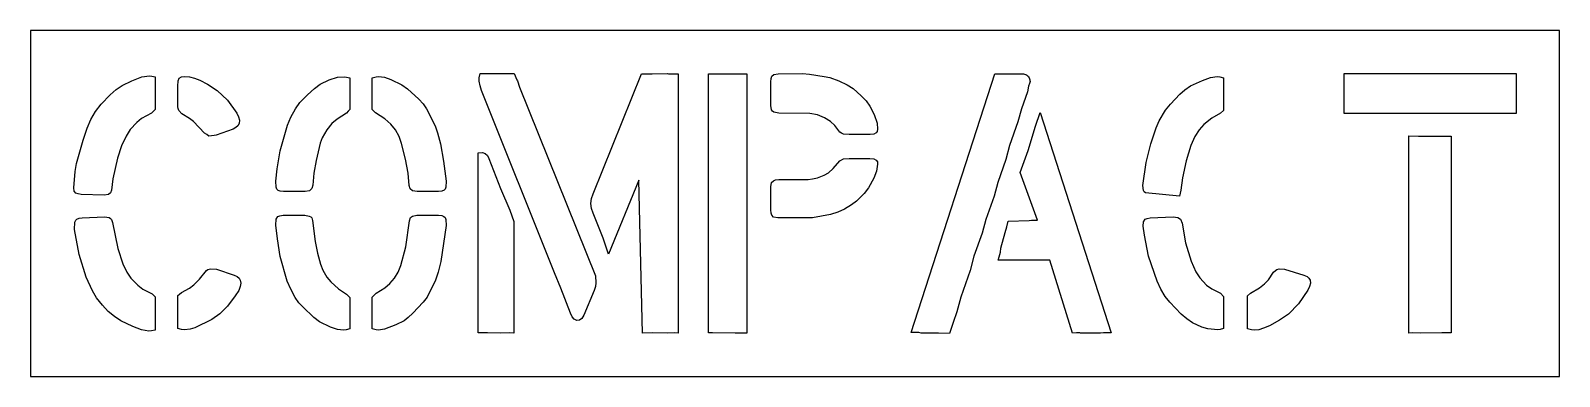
# Model space of a CAD drawing. Header units: inches. Extents: x 0 to 106, y 0 to 24.
import ezdxf

# ---------------------------------------------------------------- set-up
doc = ezdxf.new("R2010")
doc.units = ezdxf.units.IN
doc.header["$MEASUREMENT"] = 0
doc.layers.add('CUT', color=1, linetype='Continuous')

msp = doc.modelspace()

# ---------------------------------------------------------------- linework, layer by layer
at = {"layer": 'CUT'}
for points in [[(0, 0), (106, 0), (106, 24), (0, 24)], [(7.36, 17.61), (6.91, 17.14), (6.62, 16.68), (6.3, 16), (6.02, 15.15), (5.71, 13.7), (5.62, 12.93), (5.55, 12.74), (5.41, 12.63), (5.11, 12.58), (3.51, 12.63), (3.29, 12.66), (3.14, 12.71), (3.03, 12.85), (3, 13.09), (3.1, 14.23), (3.19, 14.77), (3.64, 16.4), (3.92, 17.23), (4.17, 17.83), (4.51, 18.39), (4.9, 18.9), (5.52, 19.55), (5.93, 19.91), (6.34, 20.19), (7.01, 20.52), (7.71, 20.78), (8.24, 20.86), (8.4, 20.84), (8.64, 20.78), (8.64, 18.53), (8.51, 18.38), (8.38, 18.26), (7.7, 17.89)], [(13.66, 19.16), (14.3, 18.27), (14.42, 18.01), (14.48, 17.78), (14.46, 17.56), (14.37, 17.38), (14.24, 17.27), (14.04, 17.16), (12.86, 16.75), (12.74, 16.72), (12.36, 16.68), (12.22, 16.78), (12.07, 16.87), (11.3, 17.69), (11.03, 17.9), (10.48, 18.23), (10.28, 18.45), (10.24, 18.59), (10.21, 18.7), (10.2, 18.77), (10.2, 20.15), (10.23, 20.52), (10.31, 20.69), (10.47, 20.78), (10.68, 20.81), (11.02, 20.78), (11.36, 20.7), (11.73, 20.55), (12.26, 20.27), (12.93, 19.84)], [(19.81, 14.99), (19.65, 14.1), (19.58, 13.27), (19.5, 13.03), (19.33, 12.89), (19.03, 12.84), (17.53, 12.84), (17.31, 12.86), (17.16, 12.91), (17.08, 12.99), (17.02, 13.13), (17, 13.54), (17.1, 14.4), (17.3, 15.66), (17.81, 17.44), (18.05, 17.99), (18.36, 18.56), (18.68, 19), (19.2, 19.54), (19.68, 19.99), (20.08, 20.27), (20.71, 20.58), (21.27, 20.77), (21.75, 20.8), (21.91, 20.77), (22.13, 20.71), (22.13, 18.52), (22.02, 18.4), (21.9, 18.27), (21.25, 17.86), (20.88, 17.54), (20.54, 17.11), (20.21, 16.55), (20.08, 16.18)], [(27.45, 18.58), (28.05, 17.38), (28.22, 16.91), (28.43, 16.13), (28.64, 14.93), (28.81, 13.55), (28.8, 13.13), (28.74, 12.99), (28.67, 12.92), (28.52, 12.86), (28.29, 12.84), (26.8, 12.84), (26.49, 12.88), (26.32, 13.02), (26.25, 13.26), (26.17, 14.1), (25.99, 15.08), (25.72, 16.17), (25.55, 16.64), (25.29, 17.12), (24.98, 17.51), (24.57, 17.87), (23.91, 18.28), (23.69, 18.52), (23.69, 20.71), (23.95, 20.78), (24.12, 20.81), (24.55, 20.76), (24.97, 20.61), (25.73, 20.24), (26.14, 19.95), (26.91, 19.23), (27.22, 18.91)], [(39.16, 6.98), (39.19, 6.49), (39.16, 6.24), (39.08, 5.96), (38.37, 4.26), (38.22, 4.03), (38.06, 3.91), (37.87, 3.89), (37.69, 3.97), (37.55, 4.13), (37.43, 4.39), (36.77, 6.12), (36.32, 7.2), (31.27, 19.83), (31.16, 20.16), (31.1, 20.49), (31.1, 20.71), (31.16, 21.01), (33.54, 21.01), (33.72, 20.57), (33.76, 20.51), (33.91, 20.08)], [(44.17, 21.01), (44.24, 21), (44.9, 21), (44.9, 3.01), (44.63, 3.02), (44.16, 3.01), (43.09, 3.02), (42.42, 3.01), (42.18, 13.61), (40.07, 8.49), (39.69, 9.59), (39, 11.33), (38.9, 11.66), (38.85, 12), (38.88, 12.34), (39, 12.66), (42.36, 20.99), (43.09, 20.99)], [(48.86, 3.01), (47.28, 3.02), (47.01, 3.02), (47.01, 21), (47.67, 20.99), (49.16, 21), (49.22, 20.99), (49.67, 21), (49.67, 3.01), (48.94, 3.01)], [(58.69, 16.99), (58.63, 16.9), (58.47, 16.82), (58.2, 16.79), (56.75, 16.78), (56.37, 16.81), (56.22, 16.87), (56.12, 16.95), (55.76, 17.42), (55.47, 17.69), (55.05, 17.95), (54.55, 18.16), (54.02, 18.25), (51.88, 18.26), (51.53, 18.33), (51.44, 18.4), (51.38, 18.5), (51.33, 18.81), (51.33, 20.45), (51.35, 20.68), (51.4, 20.83), (51.53, 20.95), (51.83, 21), (53.52, 21.01), (54.01, 20.98), (55.03, 20.82), (55.42, 20.74), (56.03, 20.52), (56.61, 20.24), (57.03, 19.97), (57.59, 19.48), (57.94, 19.12), (58.19, 18.75), (58.48, 18.17), (58.7, 17.57), (58.73, 17.15)], [(66.8, 12.5), (66.24, 10.9), (65.98, 9.94), (65.41, 8.34), (65.14, 7.34), (64.5, 5.5), (64.23, 4.49), (63.96, 3.75), (63.72, 2.99), (62.95, 3.01), (61.74, 3.01), (61.58, 3.04), (61.33, 3.04), (61.06, 3.04), (66.86, 21), (67.49, 20.99), (68.57, 21), (68.72, 20.99), (68.84, 20.99), (68.92, 20.98), (68.99, 20.95), (69.04, 20.92), (69.11, 20.88), (69.15, 20.83), (69.2, 20.79), (69.24, 20.72), (69.26, 20.66), (69.28, 20.59), (69.29, 20.53), (69.3, 20.46), (69.29, 20.4), (69.25, 20.32), (69.2, 20.14), (69.12, 19.75), (68.7, 18.57), (68.46, 17.67), (67.88, 16.02), (67.62, 15.06), (67.06, 13.46)], [(78.69, 18.47), (79.03, 18.9), (79.68, 19.59), (80.02, 19.88), (80.43, 20.16), (81.25, 20.54), (81.8, 20.75), (82.28, 20.81), (82.45, 20.78), (82.72, 20.72), (82.72, 18.45), (82.51, 18.26), (81.89, 17.92), (81.35, 17.49), (81.02, 17.12), (80.73, 16.66), (80.45, 16.02), (80.11, 14.97), (79.87, 13.78), (79.75, 12.93), (79.66, 12.5), (77.29, 12.75), (77.21, 12.8), (77.16, 12.9), (77.12, 13.25), (77.35, 14.85), (77.68, 16.15), (78.04, 17.24), (78.26, 17.74)], [(103, 20.5), (103, 18.93), (103, 18.25), (91.08, 18.25), (91.08, 18.52), (91.07, 18.98), (91.08, 20.34), (91.08, 21.01), (102.99, 21.01), (102.99, 20.57)], [(67.28, 8.89), (67.57, 9.99), (67.69, 10.38), (67.77, 10.77), (69.23, 10.83), (69.39, 10.85), (69.81, 10.85), (68.62, 14.16), (69.16, 15.67), (69.68, 17.37), (70, 18.31), (74.93, 3.02), (74.66, 3.03), (74.39, 3.03), (74.19, 3.01), (72.8, 3.01), (72.74, 3.02), (72.51, 3.02), (72.24, 3.01), (70.66, 8.06), (67.09, 8.06), (67.16, 8.31), (67.25, 8.62)], [(98.05, 16.68), (98.23, 16.68), (98.5, 16.68), (98.5, 3.02), (97.85, 3.02), (96.37, 3.01), (95.84, 3.02), (95.57, 3.01), (95.57, 16.69), (96.24, 16.68), (98, 16.68)], [(31.69, 3.02), (31.03, 3.02), (31.03, 15.51), (31.34, 15.53), (31.52, 15.47), (31.67, 15.33), (31.78, 15.12), (32.58, 13.04), (33.24, 11.53), (33.51, 10.75), (33.51, 3.01), (33.24, 3.02), (32.61, 3.01)], [(58.46, 13.75), (58.1, 13.09), (57.79, 12.7), (57.26, 12.17), (56.91, 11.9), (56.44, 11.61), (55.98, 11.41), (55.46, 11.24), (54.21, 11.01), (51.82, 11), (51.52, 11.06), (51.39, 11.18), (51.34, 11.33), (51.32, 11.56), (51.33, 13.15), (51.38, 13.45), (51.5, 13.58), (51.65, 13.64), (51.88, 13.66), (53.92, 13.67), (54.22, 13.71), (54.56, 13.79), (55.02, 13.96), (55.32, 14.13), (55.65, 14.42), (56.1, 14.97), (56.36, 15.1), (56.75, 15.13), (58.19, 15.13), (58.47, 15.1), (58.63, 15.01), (58.71, 14.89), (58.73, 14.73), (58.66, 14.25)], [(4.98, 4.95), (4.58, 5.46), (4.3, 5.93), (3.86, 6.88), (3.38, 8.45), (3.05, 10.19), (3.07, 10.71), (3.13, 10.85), (3.21, 10.92), (3.36, 10.98), (3.58, 11.01), (5.13, 11.07), (5.44, 11.02), (5.54, 10.97), (5.61, 10.89), (5.69, 10.69), (6.05, 8.87), (6.4, 7.82), (6.67, 7.24), (6.95, 6.83), (7.44, 6.33), (7.79, 6.06), (8.42, 5.74), (8.64, 5.53), (8.64, 3.22), (8.38, 3.17), (8.21, 3.15), (7.68, 3.24), (7.08, 3.47), (6.26, 3.85), (5.81, 4.16), (5.39, 4.51)], [(22.13, 3.3), (21.87, 3.23), (21.69, 3.21), (21.27, 3.25), (20.8, 3.43), (20.04, 3.8), (19.65, 4.1), (18.88, 4.82), (18.61, 5.11), (18.35, 5.48), (18.04, 6.05), (17.8, 6.6), (17.31, 8.33), (17.11, 9.54), (17.01, 10.5), (17.03, 10.91), (17.15, 11.09), (17.29, 11.15), (17.51, 11.18), (19.01, 11.18), (19.32, 11.13), (19.42, 11.08), (19.49, 11), (19.55, 10.81), (19.74, 9.37), (19.89, 8.56), (20.1, 7.79), (20.26, 7.37), (20.54, 6.9), (20.82, 6.56), (21.34, 6.09), (21.91, 5.72), (22.13, 5.48)], [(26.79, 11.18), (28.28, 11.18), (28.51, 11.16), (28.66, 11.1), (28.74, 11.03), (28.8, 10.89), (28.81, 10.48), (28.45, 7.97), (28.26, 7.24), (28.07, 6.67), (27.49, 5.51), (27.22, 5.16), (26.51, 4.38), (26.19, 4.08), (25.91, 3.87), (25.33, 3.59), (24.54, 3.27), (24.12, 3.21), (23.95, 3.23), (23.69, 3.3), (23.69, 5.49), (23.82, 5.64), (23.95, 5.77), (24.57, 6.15), (24.91, 6.44), (25.23, 6.81), (25.49, 7.24), (25.66, 7.7), (26.02, 9), (26.27, 10.79), (26.35, 11.02), (26.49, 11.13)], [(78.37, 6.06), (78.11, 6.6), (77.52, 8.35), (77.24, 9.8), (77.15, 10.42), (77.16, 10.72), (77.27, 10.91), (77.41, 10.97), (77.63, 11.01), (79.22, 11.07), (79.54, 11.04), (79.73, 10.91), (79.84, 10.64), (80.08, 9.27), (80.47, 7.99), (80.8, 7.26), (81.07, 6.85), (81.54, 6.33), (81.9, 6.07), (82.49, 5.77), (82.72, 5.55), (82.72, 3.32), (82.47, 3.26), (82.31, 3.24), (81.63, 3.3), (81.21, 3.43), (80.57, 3.73), (80.16, 4), (79.77, 4.32), (78.98, 5.16), (78.67, 5.54)], [(13.13, 4.35), (12.56, 3.95), (11.4, 3.37), (11.07, 3.28), (10.68, 3.24), (10.46, 3.25), (10.2, 3.33), (10.2, 5.61), (10.33, 5.72), (10.46, 5.83), (11.02, 6.12), (11.33, 6.36), (11.71, 6.75), (12.19, 7.34), (12.3, 7.42), (12.47, 7.47), (12.89, 7.44), (14.12, 7.03), (14.33, 6.93), (14.46, 6.82), (14.54, 6.68), (14.57, 6.47), (14.54, 6.24), (14.43, 5.97), (14.19, 5.6), (13.65, 4.88)], [(87.22, 4.32), (86.6, 3.91), (85.9, 3.52), (85.49, 3.34), (85.16, 3.24), (84.87, 3.21), (84.65, 3.23), (84.37, 3.31), (84.37, 5.59), (84.59, 5.78), (85.21, 6.14), (85.56, 6.42), (85.83, 6.71), (86.18, 7.23), (86.31, 7.36), (86.41, 7.43), (86.58, 7.47), (86.95, 7.44), (88.29, 7.03), (88.5, 6.94), (88.63, 6.83), (88.71, 6.69), (88.73, 6.48), (88.68, 6.25), (88.56, 5.99), (87.92, 5.04)]]:
    msp.add_lwpolyline(points, close=True, dxfattribs=at)

doc.saveas('drawing.dxf')
